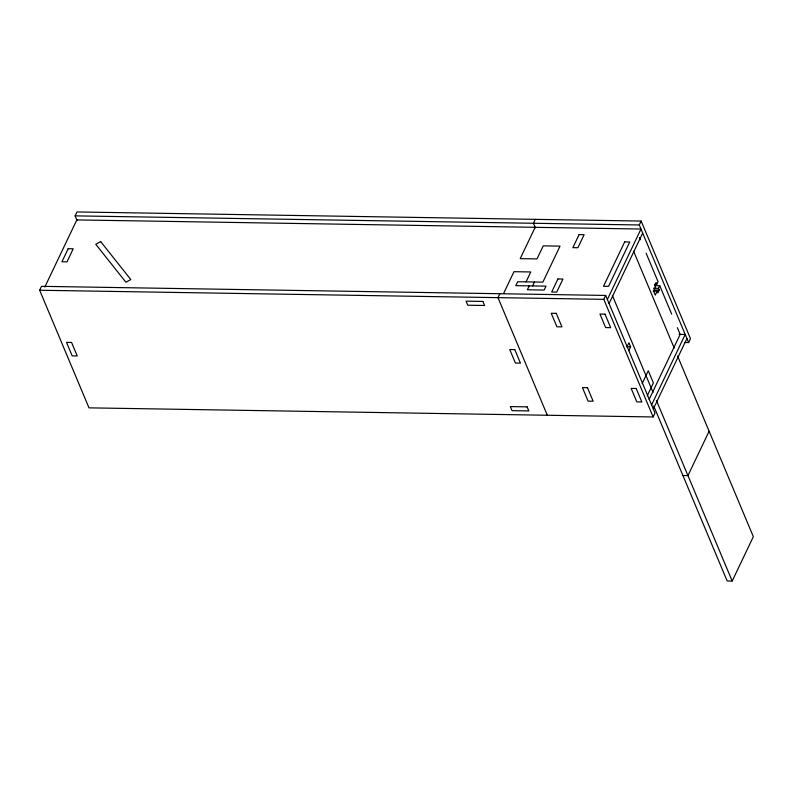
<?xml version="1.0" encoding="UTF-8"?>
<svg xmlns="http://www.w3.org/2000/svg" width="793" height="793" viewBox="0 0 793 793"><rect width="100%" height="100%" fill="white"/><g stroke="black" fill="none" stroke-linecap="round" stroke-linejoin="round"><path stroke-width="1.19" d="M39.65 290.248L41.514 286.332L605.664 295.432L655.008 413.044L653.145 416.959L88.994 407.85L39.65 290.248L603.8 299.348L605.664 295.432M77.04 220.434L75.127 215.865L76.99 211.949L641.15 221.059L690.485 338.661L688.621 342.576L684.924 342.517M44.795 287.086L76.832 219.919L640.982 229.028L607.369 299.496M499.838 293.727L497.974 297.643L547.309 415.245M535.315 219.344L533.451 223.259L535.364 227.829M503.614 293.43L513.993 271.682L530.785 271.959L526.056 281.872M535.156 227.313L520.218 258.637L537.01 258.905L543.235 245.86L560.036 246.127L542.858 282.149L517.66 281.733L515.787 285.649L546.03 286.144L544.157 290.06L527.365 289.782L529.228 285.867M532.589 285.926L534.452 282.011M688.621 342.576L639.277 224.974L641.15 221.059M609.074 303.55L642.677 233.083M627.065 346.65L628.928 342.735L630.633 346.789L628.76 350.704M654.8 284.241L656.812 284.271L658.061 281.664L646.146 253.274M653.115 291.14L657.149 291.2L655.276 295.115L653.581 291.061L655.444 287.145L654.711 285.391L656.079 282.516L656.812 284.271M657.149 291.2L657.883 292.954L659.251 290.089L658.517 288.335L659.756 285.718L654.721 285.639M642.142 383.643L648.287 370.747L653.392 382.92L647.247 395.806M649.16 399.414L680.176 334.388L677.341 327.628M651.608 404.926L685.211 334.468L679.066 334.368M653.303 408.99L686.916 338.522M709.111 431.243L687.957 475.612L682.912 475.532M653.739 405.986L727.151 580.972L732.187 581.051L753.35 536.683L677.549 355.998M75.127 215.865L639.277 224.974M653.472 288.246L658.517 288.335M654.215 290.01L659.251 290.089M626.599 346.729L630.633 346.789M639.535 237.503L640.476 239.764M659.756 285.718L671.671 314.107M633.548 251.113L674.199 348.018M612.384 295.482L653.035 392.386M656.386 400.366L732.187 581.051M603.8 299.348L653.145 416.959M68.178 248.705L61.953 261.759L66.989 261.839L73.214 248.794L68.178 248.705M557.915 278.967L551.69 292.022L556.726 292.102L562.951 279.047L557.915 278.967M579.078 234.599L572.853 247.654L577.889 247.733L584.114 234.688L579.078 234.599M624.676 241.915L603.513 286.283L608.558 286.362L629.721 241.994L624.676 241.915M100.671 241.597L95.784 244.303L125.918 282.258L130.795 279.552L100.671 241.597M482.878 301.429L466.076 301.152L467.781 305.216L484.573 305.483L482.878 301.429M556.289 313.354L551.244 313.275L556.914 326.785L561.959 326.875L556.289 313.354M605 314.137L599.964 314.058L605.634 327.578L610.669 327.658L605 314.137M71.568 342.447L66.523 342.368L72.193 355.888L77.238 355.968L71.568 342.447M514.766 349.604L509.73 349.525L515.4 363.045L520.436 363.125L514.766 349.604M587.474 387.698L582.439 387.618L588.109 401.139L593.144 401.218L587.474 387.698M636.194 388.491L631.149 388.401L636.829 401.922L641.864 402.001L636.194 388.491M527.107 406.868L510.315 406.591L512.01 410.645L528.812 410.923L527.107 406.868"/></g></svg>
